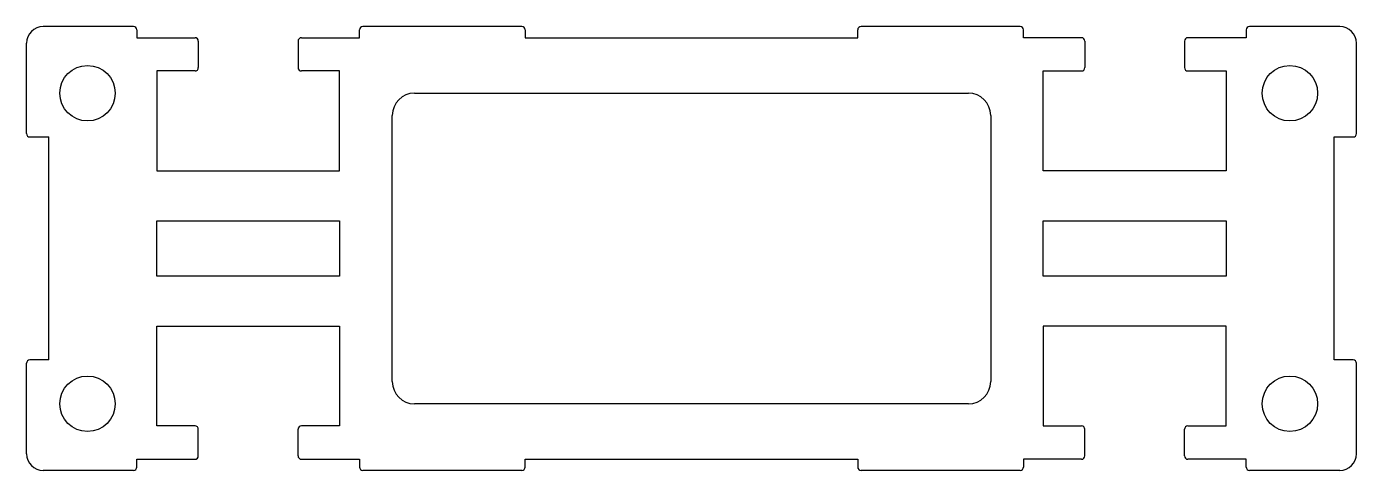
# Model space of a CAD drawing. Extents: x 1892 to 2012, y 1901 to 1941.
import ezdxf

# ---------------------------------------------------------------- set-up
doc = ezdxf.new("R2010")
doc.units = 0
doc.layers.get('0').update_dxf_attribs({"linetype": 'CONTINUOUS'})

msp = doc.modelspace()

# ---------------------------------------------------------------- linework, layer by layer
for p, q in [((1901.34, 1940.92), (1893.19, 1940.92)), ((1901.64, 1940.62), (1901.64, 1939.92)), ((1921.74, 1939.92), (1921.74, 1940.62)), ((1936.39, 1940.92), (1922.04, 1940.92)), ((1936.69, 1940.62), (1936.69, 1939.92)), ((1966.69, 1939.92), (1966.69, 1940.62)), ((1981.34, 1940.92), (1966.99, 1940.92)), ((1981.64, 1939.92), (1981.64, 1940.62)), ((2001.74, 1940.62), (2001.74, 1939.92)), ((2010.19, 1940.92), (2002.04, 1940.92)), ((1891.69, 1931.27), (1891.69, 1939.42)), ((1901.64, 1939.92), (1906.89, 1939.92)), ((1907.19, 1939.62), (1907.19, 1937.22)), ((1916.19, 1939.62), (1916.19, 1937.22)), ((1916.49, 1939.92), (1921.74, 1939.92)), ((1936.69, 1939.92), (1966.69, 1939.92)), ((1986.89, 1939.92), (1981.64, 1939.92)), ((1987.19, 1939.62), (1987.19, 1937.22)), ((1996.19, 1939.62), (1996.19, 1937.22)), ((2001.74, 1939.92), (1996.49, 1939.92)), ((2011.69, 1931.27), (2011.69, 1939.42)), ((1903.44, 1936.92), (1903.44, 1927.92)), ((1906.89, 1936.92), (1903.44, 1936.92)), ((1919.94, 1936.92), (1916.49, 1936.92)), ((1919.94, 1927.92), (1919.94, 1936.92)), ((1983.44, 1927.92), (1983.44, 1936.92)), ((1983.44, 1936.92), (1986.89, 1936.92)), ((1996.49, 1936.92), (1999.94, 1936.92)), ((1999.94, 1936.92), (1999.94, 1927.92)), ((1926.69, 1934.92), (1976.69, 1934.92)), ((1924.69, 1908.92), (1924.69, 1932.92)), ((1978.69, 1932.92), (1978.69, 1908.92)), ((1891.99, 1930.97), (1893.69, 1930.97)), ((1893.69, 1910.87), (1893.69, 1930.97)), ((2009.69, 1910.87), (2009.69, 1930.97)), ((2009.69, 1930.97), (2011.39, 1930.97)), ((1903.44, 1927.92), (1919.94, 1927.92)), ((1999.94, 1927.92), (1983.44, 1927.92)), ((1903.44, 1918.42), (1903.44, 1923.42)), ((1903.44, 1923.42), (1919.94, 1923.42)), ((1919.94, 1923.42), (1919.94, 1918.42)), ((1983.44, 1918.42), (1983.44, 1923.42)), ((1983.44, 1923.42), (1999.94, 1923.42)), ((1999.94, 1923.42), (1999.94, 1918.42)), ((1919.94, 1918.42), (1903.44, 1918.42)), ((1999.94, 1918.42), (1983.44, 1918.42)), ((1903.44, 1904.92), (1903.44, 1913.92)), ((1903.44, 1913.92), (1919.94, 1913.92)), ((1919.94, 1913.92), (1919.94, 1904.92)), ((1983.44, 1913.92), (1983.44, 1904.92)), ((1999.94, 1913.92), (1983.44, 1913.92)), ((1999.94, 1904.92), (1999.94, 1913.92)), ((1891.69, 1902.42), (1891.69, 1910.57)), ((1893.69, 1910.87), (1891.99, 1910.87)), ((2011.39, 1910.87), (2009.69, 1910.87)), ((2011.69, 1902.42), (2011.69, 1910.57)), ((1976.69, 1906.92), (1926.69, 1906.92)), ((1906.89, 1904.92), (1903.44, 1904.92)), ((1907.19, 1902.22), (1907.19, 1904.62)), ((1916.19, 1902.22), (1916.19, 1904.62)), ((1919.94, 1904.92), (1916.49, 1904.92)), ((1983.44, 1904.92), (1986.89, 1904.92)), ((1987.19, 1902.22), (1987.19, 1904.62)), ((1996.19, 1902.22), (1996.19, 1904.62)), ((1996.49, 1904.92), (1999.94, 1904.92)), ((1901.34, 1900.92), (1893.19, 1900.92)), ((1901.64, 1901.22), (1901.64, 1901.92)), ((1901.64, 1901.92), (1906.89, 1901.92)), ((1916.49, 1901.92), (1921.74, 1901.92)), ((1921.74, 1901.92), (1921.74, 1901.22)), ((1936.39, 1900.92), (1922.04, 1900.92)), ((1936.69, 1901.22), (1936.69, 1901.92)), ((1936.69, 1901.92), (1966.69, 1901.92)), ((1966.69, 1901.92), (1966.69, 1901.22)), ((1981.34, 1900.92), (1966.99, 1900.92)), ((1981.64, 1901.92), (1981.64, 1901.22)), ((1986.89, 1901.92), (1981.64, 1901.92)), ((2001.74, 1901.92), (1996.49, 1901.92)), ((2001.74, 1901.22), (2001.74, 1901.92)), ((2010.19, 1900.92), (2002.04, 1900.92))]:
    msp.add_line(p, q)
for centre in [(1897.19, 1934.92), (2005.69, 1934.92), (1897.19, 1906.92), (2005.69, 1906.92)]:
    msp.add_circle(centre, 2.5)
for centre, radius, start, end in [((1893.19, 1939.42), 1.5, 90, 180), ((1901.34, 1940.62), 0.3, 0, 90), ((1922.04, 1940.62), 0.3, 90, 180), ((1936.39, 1940.62), 0.3, 0, 90), ((1966.99, 1940.62), 0.3, 90, 180), ((1981.34, 1940.62), 0.3, 0, 90), ((2002.04, 1940.62), 0.3, 90, 180), ((2010.19, 1939.42), 1.5, 0, 90), ((1906.89, 1939.62), 0.3, 0, 90), ((1916.49, 1939.62), 0.3, 90, 180), ((1986.89, 1939.62), 0.3, 0, 90), ((1996.49, 1939.62), 0.3, 90, 180), ((1906.89, 1937.22), 0.3, 270, 360), ((1916.49, 1937.22), 0.3, 180, 270), ((1986.89, 1937.22), 0.3, 270, 360), ((1996.49, 1937.22), 0.3, 180, 270), ((1926.69, 1932.92), 2, 90, 180), ((1976.69, 1932.92), 2, 0, 90), ((1891.99, 1931.27), 0.3, 180, 270), ((2011.39, 1931.27), 0.3, 270, 0), ((1891.99, 1910.57), 0.3, 90, 180), ((2011.39, 1910.57), 0.3, 0, 90), ((1926.69, 1908.92), 2, 180, 270), ((1976.69, 1908.92), 2, 270, 0), ((1906.89, 1904.62), 0.3, 0, 90), ((1916.49, 1904.62), 0.3, 90, 180), ((1986.89, 1904.62), 0.3, 0, 90), ((1996.49, 1904.62), 0.3, 90, 180), ((1893.19, 1902.42), 1.5, 180, 270), ((1906.89, 1902.22), 0.3, 270, 360), ((1916.49, 1902.22), 0.3, 180, 270), ((1986.89, 1902.22), 0.3, 270, 360), ((1996.49, 1902.22), 0.3, 180, 270), ((2010.19, 1902.42), 1.5, 270, 0), ((1901.34, 1901.22), 0.3, 270, 360), ((1922.04, 1901.22), 0.3, 180, 270), ((1936.39, 1901.22), 0.3, 270, 0), ((1966.99, 1901.22), 0.3, 180, 270), ((1981.34, 1901.22), 0.3, 270, 0), ((2002.04, 1901.22), 0.3, 180, 270)]:
    msp.add_arc(centre, radius, start, end)

doc.saveas('drawing.dxf')
